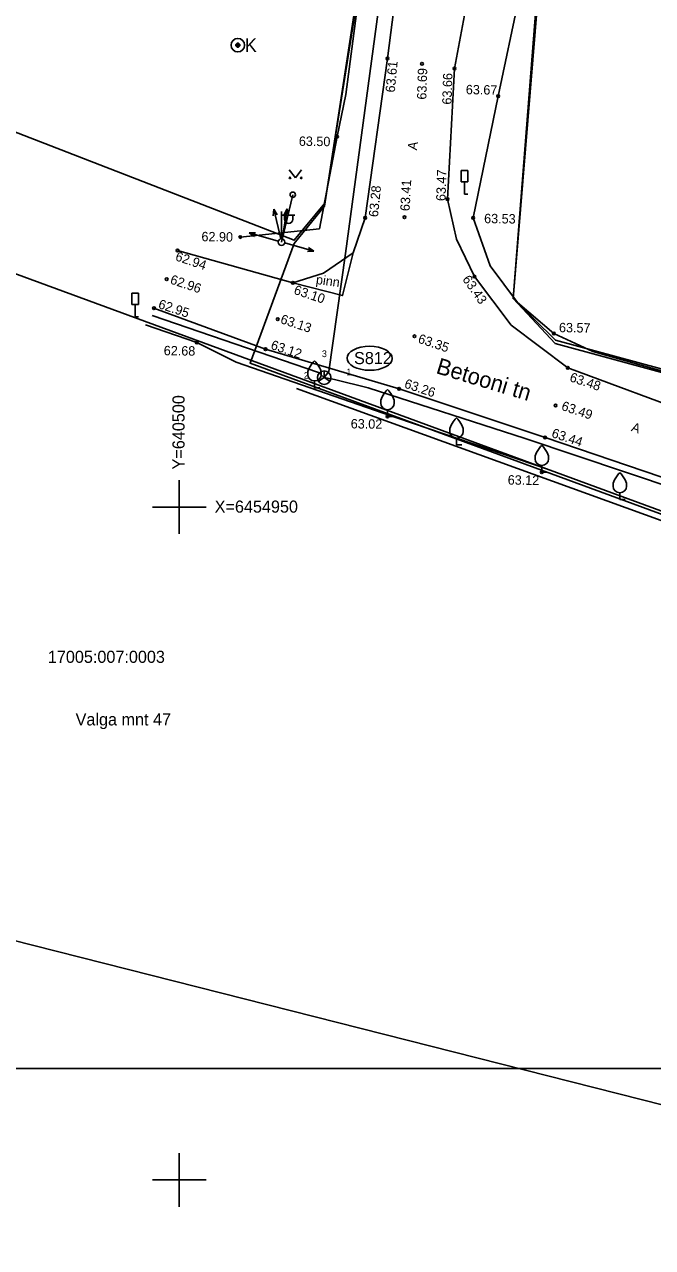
# Model space of a CAD drawing. Extents: x 640227 to 641462, y 6454878 to 6456508.
# Drawn here: x 640488.5 to 640535.2, y 6454895 to 6454985.9 of the extents above; entities that cross this region are included whole.
import ezdxf

# ---------------------------------------------------------------- set-up
doc = ezdxf.new("R2010")
doc.units = 0
for name, color, linetype in [('AED', 7, 'Continuous'), ('HALJASTUS', 7, 'Continuous'), ('KAEVU_NR', 7, 'Continuous'), ('KORGUS', 7, 'Continuous'), ('LIIKLUS', 7, 'Continuous'), ('MOOTPIIR', 7, 'Continuous'), ('MPOHULIIN', 7, 'Continuous'), ('PIIR', 7, 'Continuous'), ('POST', 7, 'Continuous'), ('PUU', 7, 'Continuous'), ('RAJATIS', 7, 'Continuous'), ('SIKAEV', 7, 'Continuous'), ('SITRASS', 7, 'Continuous'), ('TEE', 7, 'Continuous'), ('TORU_NR', 7, 'Continuous'), ('VORK', 7, 'Continuous'), ('VORMISTUS', 7, 'Continuous')]:
    doc.layers.add(name, color=color, linetype=linetype)

msp = doc.modelspace()

# ---------------------------------------------------------------- linework, layer by layer
at = {"layer": 'AED'}
for p, q in [((640523.711, 6454980.539), (640525.351, 6454988.293)), ((640510.416, 6454970.668), (640511.734, 6454977.524)), ((640510.416, 6454970.668), (640504.538, 6454970.064)), ((640497.492, 6454963.538), (640501.312, 6454962.217)), ((640501.312, 6454962.217), (640504.229, 6454960.767)), ((640504.229, 6454960.767), (640515.154, 6454956.986)), ((640515.154, 6454956.986), (640527.368, 6454952.826))]:
    msp.add_line(p, q, dxfattribs=at)
for points in [[(640511.734, 6454977.524), (640512.378, 6454980.646), (640513.541, 6454989.552)], [(640521.855, 6454971.484), (640523.711, 6454980.539)], [(640557.237, 6454954.311), (640548.386, 6454956.657), (640540.204, 6454958.893), (640530.743, 6454961.555), (640527.845, 6454962.898), (640525.147, 6454965.194), (640523.122, 6454967.92), (640521.855, 6454971.484)]]:
    msp.add_lwpolyline(points, dxfattribs=at)
at = {"layer": 'HALJASTUS'}
for p, q in [((640508.174, 6454975.067), (640508.637, 6454974.46)), ((640508.637, 6454974.46), (640509.083, 6454975.067)), ((640549.881, 6454943.906), (640508.713, 6454958.804))]:
    msp.add_line(p, q, dxfattribs=at)
for centre in [(640508.236, 6454974.46), (640509.065, 6454974.46)]:
    msp.add_circle(centre, 0.055, dxfattribs=at)
at = {"layer": 'KAEVU_NR'}
msp.add_ellipse((640514.153, 6454961.056), major_axis=(1.678, -0.009), ratio=0.531431, dxfattribs=at)
at = {"layer": 'KORGUS'}
for centre in [(640515.471, 6454983.327), (640518.043, 6454982.942), (640520.46, 6454982.579), (640523.711, 6454980.539), (640511.734, 6454977.524), (640519.943, 6454972.878), (640513.827, 6454971.496), (640516.746, 6454971.537), (640521.855, 6454971.484), (640504.538, 6454970.064), (640499.874, 6454969.061), (640499.064, 6454966.926), (640508.449, 6454966.665), (640521.95, 6454967.122), (640498.122, 6454964.774), (640507.317, 6454963.96), (640501.312, 6454962.217), (640517.485, 6454962.689), (640527.845, 6454962.898), (640506.417, 6454961.725), (640528.874, 6454960.349), (640516.335, 6454958.785), (640527.977, 6454957.547), (640515.479, 6454956.732), (640527.189, 6454955.165), (640526.951, 6454952.587)]:
    msp.add_circle(centre, 0.1, dxfattribs=at)
at = {"layer": 'LIIKLUS'}
for p, q in [((640520.945, 6454975.005), (640520.945, 6454974.155)), ((640521.445, 6454975.005), (640520.945, 6454975.005)), ((640521.445, 6454975.005), (640521.445, 6454974.155)), ((640521.445, 6454974.155), (640520.945, 6454974.155)), ((640521.195, 6454974.155), (640521.195, 6454973.255)), ((640521.445, 6454973.255), (640521.195, 6454973.255)), ((640496.474, 6454965.897), (640496.474, 6454965.047)), ((640496.974, 6454965.897), (640496.474, 6454965.897)), ((640496.974, 6454965.897), (640496.974, 6454965.047)), ((640496.974, 6454965.047), (640496.474, 6454965.047)), ((640496.724, 6454965.047), (640496.724, 6454964.147)), ((640496.974, 6454964.147), (640496.724, 6454964.147))]:
    msp.add_line(p, q, dxfattribs=at)
at = {"layer": 'MOOTPIIR'}
msp.add_lwpolyline([(640544.773, 6455069.174), (640527.225, 6454996.191), (640524.81, 6454965.49), (640527.94, 6454962.153), (640583.29, 6454947.092), (640583.39, 6454932.003), (640505.261, 6454960.687), (640508.53, 6454969.593), (640510.8, 6454972.353), (640522.13, 6455045.973)], dxfattribs=at)
at = {"layer": 'MPOHULIIN'}
for p, q in [((640507.03, 6454972.125), (640506.986, 6454971.652)), ((640507.03, 6454972.125), (640507.277, 6454971.719)), ((640507.539, 6454969.934), (640507.03, 6454972.125)), ((640507.639, 6454969.937), (640508.024, 6454972.154)), ((640508.024, 6454972.154), (640507.799, 6454971.735)), ((640508.024, 6454972.154), (640508.093, 6454971.683)), ((640505.189, 6454970.366), (640505.664, 6454970.387)), ((640505.189, 6454970.366), (640505.583, 6454970.1)), ((640507.355, 6454969.758), (640505.189, 6454970.366)), ((640507.596, 6454969.69), (640507.596, 6454969.69)), ((640507.596, 6454969.69), (640507.596, 6454969.69)), ((640507.596, 6454969.69), (640507.596, 6454969.69)), ((640507.596, 6454969.69), (640507.596, 6454969.69)), ((640507.837, 6454969.623), (640510.003, 6454969.015)), ((640510.003, 6454969.015), (640509.528, 6454968.994)), ((640510.003, 6454969.015), (640509.609, 6454969.281))]:
    msp.add_line(p, q, dxfattribs=at)
at = {"layer": 'PIIR'}
for points in [[(640516.02, 6455005.37), (640446.17, 6455033.04), (640433.42, 6454998.96), (640508.55, 6454969.83), (640510.82, 6454972.59)], [(640583.32, 6454947.38), (640590.32, 6454982.25), (640555.42, 6454990.13), (640527.38, 6454996.48), (640524.81, 6454965.49), (640527.96, 6454962.39)], [(640577.72, 6454894.98), (640583.41, 6454932.24), (640438.37, 6454985.49), (640438.85, 6454930.17)]]:
    msp.add_lwpolyline(points, close=True, dxfattribs=at)
at = {"layer": 'POST'}
for p, q in [((640507.596, 6454969.69), (640508.439, 6454973.208)), ((640507.601, 6454969.951), (640507.601, 6454971.951)), ((640507.601, 6454971.701), (640508.601, 6454971.701)), ((640507.828, 6454971.38), (640507.828, 6454971.701)), ((640508.441, 6454971.38), (640508.441, 6454971.701)), ((640507.601, 6454969.701), (640507.601, 6454969.701))]:
    msp.add_line(p, q, dxfattribs=at)
for centre, radius in [((640508.439, 6454973.208), 0.2), ((640507.596, 6454969.69), 0.25)]:
    msp.add_circle(centre, radius, dxfattribs=at)
msp.add_arc((640508.134, 6454971.38), 0.306, 180, 0, dxfattribs=at)
at = {"layer": 'PUU'}
for p, q in [((640510.052, 6454958.868), (640510.052, 6454959.368)), ((640510.452, 6454958.868), (640510.052, 6454958.868)), ((640515.479, 6454956.732), (640515.479, 6454957.232)), ((640515.879, 6454956.732), (640515.479, 6454956.732)), ((640520.61, 6454954.625), (640520.61, 6454955.125)), ((640521.01, 6454954.625), (640520.61, 6454954.625)), ((640526.951, 6454952.587), (640526.951, 6454953.087)), ((640527.351, 6454952.587), (640526.951, 6454952.587)), ((640532.748, 6454950.556), (640532.748, 6454951.056)), ((640533.148, 6454950.556), (640532.748, 6454950.556))]:
    msp.add_line(p, q, dxfattribs=at)
for points in [[(640509.552, 6454959.868), (640509.552, 6454960.018), (640509.562, 6454960.083), (640509.597, 6454960.213), (640509.657, 6454960.333), (640509.802, 6454960.568), (640509.962, 6454960.773), (640510.052, 6454960.868)], [(640510.552, 6454959.868), (640510.552, 6454960.018), (640510.542, 6454960.083), (640510.507, 6454960.213), (640510.447, 6454960.333), (640510.302, 6454960.568), (640510.142, 6454960.773), (640510.052, 6454960.868)], [(640514.979, 6454957.732), (640514.979, 6454957.882), (640514.989, 6454957.947), (640515.024, 6454958.077), (640515.084, 6454958.197), (640515.229, 6454958.432), (640515.389, 6454958.637), (640515.479, 6454958.732)], [(640515.979, 6454957.732), (640515.979, 6454957.882), (640515.969, 6454957.947), (640515.934, 6454958.077), (640515.874, 6454958.197), (640515.729, 6454958.432), (640515.569, 6454958.637), (640515.479, 6454958.732)], [(640520.11, 6454955.625), (640520.11, 6454955.775), (640520.12, 6454955.84), (640520.155, 6454955.97), (640520.215, 6454956.09), (640520.36, 6454956.325), (640520.52, 6454956.53), (640520.61, 6454956.625)], [(640521.11, 6454955.625), (640521.11, 6454955.775), (640521.1, 6454955.84), (640521.065, 6454955.97), (640521.005, 6454956.09), (640520.86, 6454956.325), (640520.7, 6454956.53), (640520.61, 6454956.625)], [(640526.451, 6454953.587), (640526.451, 6454953.737), (640526.461, 6454953.802), (640526.496, 6454953.932), (640526.556, 6454954.052), (640526.701, 6454954.287), (640526.861, 6454954.492), (640526.951, 6454954.587)], [(640527.451, 6454953.587), (640527.451, 6454953.737), (640527.441, 6454953.802), (640527.406, 6454953.932), (640527.346, 6454954.052), (640527.201, 6454954.287), (640527.041, 6454954.492), (640526.951, 6454954.587)], [(640532.248, 6454951.556), (640532.248, 6454951.706), (640532.258, 6454951.771), (640532.293, 6454951.901), (640532.353, 6454952.021), (640532.498, 6454952.256), (640532.658, 6454952.461), (640532.748, 6454952.556)], [(640533.248, 6454951.556), (640533.248, 6454951.706), (640533.238, 6454951.771), (640533.203, 6454951.901), (640533.143, 6454952.021), (640532.998, 6454952.256), (640532.838, 6454952.461), (640532.748, 6454952.556)]]:
    msp.add_lwpolyline(points, dxfattribs=at)
for centre in [(640510.052, 6454959.868), (640515.479, 6454957.732), (640520.61, 6454955.625), (640526.951, 6454953.587), (640532.748, 6454951.556)]:
    msp.add_arc(centre, 0.5, 180, 0, dxfattribs=at)
at = {"layer": 'RAJATIS'}
for radius in [0.5, 0.15, 0.125, 0.1, 0.075, 0.05, 0.025]:
    msp.add_circle((640504.352, 6454984.323), radius, dxfattribs=at)
at = {"layer": 'SIKAEV'}
for p, q in [((640510.771, 6454959.618), (640510.356, 6454959.343)), ((640510.771, 6454960.118), (640510.771, 6454959.618)), ((640510.771, 6454959.618), (640511.186, 6454959.343))]:
    msp.add_line(p, q, dxfattribs=at)
msp.add_circle((640510.771, 6454959.618), 0.5, dxfattribs=at)
at = {"layer": 'SITRASS'}
for points in [[(640525.642, 6455065.487), (640526.448, 6455063.02), (640526.287, 6455057.485), (640525.684, 6455055.141), (640523.795, 6455044.524), (640520.505, 6455027.281), (640518.445, 6455013.723), (640517.634, 6455008.313), (640517.123, 6455004.125), (640516.232, 6454997.455), (640512.346, 6454968.84), (640511.114, 6454960.08), (640510.771, 6454959.618)], [(640510.771, 6454959.618), (640510.343, 6454959.993), (640497.998, 6454964.232)], [(640510.771, 6454959.618), (640511.537, 6454959.468), (640514.049, 6454958.849), (640525.718, 6454955.094), (640537.003, 6454951.317), (640553.123, 6454945.238), (640573.537, 6454938.287), (640574.272, 6454937.93)]]:
    msp.add_lwpolyline(points, dxfattribs=at)
at = {"layer": 'TEE'}
for points in [[(640518.889, 6455007.046), (640517.025, 6454995.309), (640515.471, 6454983.327)], [(640523.669, 6454999.768), (640522.621, 6454994.114), (640520.46, 6454982.579), (640519.943, 6454972.878), (640520.62, 6454969.908), (640521.95, 6454967.122), (640524.675, 6454963.52), (640528.874, 6454960.349), (640538.77, 6454956.683), (640549.137, 6454953.554), (640559.963, 6454950.368), (640570.901, 6454947.484), (640579.794, 6454945.214), (640583.209, 6454945.504), (640586.104, 6454947.375), (640588.606, 6454950.265), (640589.826, 6454952.474)], [(640515.471, 6454983.327), (640513.827, 6454971.496), (640512.934, 6454968.892), (640512.134, 6454965.717), (640508.449, 6454966.665), (640499.874, 6454969.061)], [(640508.449, 6454966.665), (640510.712, 6454967.379), (640512.934, 6454968.892)], [(640498.122, 6454964.774), (640506.417, 6454961.725), (640516.335, 6454958.785), (640527.189, 6454955.165), (640537.027, 6454951.836), (640547.755, 6454947.94), (640558.148, 6454944.358), (640569.525, 6454941.445), (640580.491, 6454938.676), (640583.22, 6454937.109), (640585.815, 6454934.562), (640587.392, 6454931.911)]]:
    msp.add_lwpolyline(points, dxfattribs=at)
at = {"layer": 'VORK'}
for p, q in [((640500, 6454948), (640500, 6454952)), ((640498, 6454950), (640502, 6454950)), ((640500, 6454898), (640500, 6454902)), ((640498, 6454900), (640502, 6454900))]:
    msp.add_line(p, q, dxfattribs=at)
at = {"layer": 'VORMISTUS'}
msp.add_lwpolyline([(640607.786, 6455260.955), (640607.786, 6454908.287), (640407.786, 6454908.287), (640407.786, 6455260.955)], close=True, dxfattribs=at)

# ---------------------------------------------------------------- texts
at = {"layer": 'KAEVU_NR'}
msp.add_text('S812', height=0.9, dxfattribs=at).set_placement((640512.992, 6454960.622))
at = {"layer": 'KORGUS'}
for s, rotation, p in [('63.61', 84.6142, (640516.017, 6454980.784)), ('63.69', 88.17038, (640518.364, 6454980.269)), ('63.66', 88.25483, (640520.24, 6454979.899)), ('63.67', 359.21212, (640521.298, 6454980.675)), ('63.50', 359.21212, (640508.886, 6454976.843)), ('63.47', 88.16327, (640519.789, 6454972.73)), ('63.41', 86.82365, (640517.117, 6454971.978)), ('63.28', 84.48458, (640514.775, 6454971.526)), ('63.53', 359.21212, (640522.658, 6454971.095)), ('62.90', 359.21212, (640501.647, 6454969.753)), ('62.94', 341.49333, (640499.655, 6454968.345)), ('62.96', 341.49333, (640499.271, 6454966.621)), ('63.43', 304.79095, (640521.015, 6454966.926)), ('63.10', 341.49333, (640508.465, 6454965.853)), ('62.95', 341.49333, (640498.386, 6454964.801)), ('63.13', 341.49333, (640507.464, 6454963.682)), ('63.57', 359.21212, (640528.221, 6454962.993)), ('63.12', 341.49333, (640506.746, 6454961.763)), ('63.35', 341.49333, (640517.693, 6454962.227)), ('62.68', 359.21212, (640498.844, 6454961.281)), ('63.26', 341.49333, (640516.676, 6454958.888)), ('63.48', 341.49333, (640528.965, 6454959.364)), ('63.49', 341.49333, (640528.352, 6454957.231)), ('63.02', 359.21212, (640512.743, 6454955.847)), ('63.44', 341.49333, (640527.622, 6454955.215)), ('63.12', 359.21212, (640524.412, 6454951.672))]:
    msp.add_text(s, height=0.7, rotation=rotation, dxfattribs=at).set_placement(p)
at = {"layer": 'PIIR'}
for s, p in [('17005:007:0003', (640490.232, 6454938.425)), ('Valga mnt 47', (640492.295, 6454933.774))]:
    msp.add_text(s, height=0.9, dxfattribs=at).set_placement(p)
at = {"layer": 'RAJATIS'}
msp.add_text('K', height=1, dxfattribs=at).set_placement((640504.868, 6454983.817))
at = {"layer": 'TEE'}
for s, height, rotation, p in [('A', 0.7, 82.10218, (640517.657, 6454976.49)), ('pinn', 0.7, 352.10218, (640510.128, 6454966.581)), ('Betooni tn', 1.2, 343.22117, (640519.022, 6454959.962)), ('A', 0.7, 340.26541, (640533.545, 6454955.662))]:
    msp.add_text(s, height=height, rotation=rotation, dxfattribs=at).set_placement(p)
at = {"layer": 'TORU_NR'}
for s, p in [('3', (640510.6, 6454961.143)), ('1', (640512.427, 6454959.789)), ('2', (640509.261, 6454959.538))]:
    msp.add_text(s, height=0.5, dxfattribs=at).set_placement(p)
at = {"layer": 'VORK'}
msp.add_text('Y=640500', height=0.9, rotation=90, dxfattribs=at).set_placement((640500.394, 6454952.794))
msp.add_text('X=6454950', height=0.9, dxfattribs=at).set_placement((640502.632, 6454949.584))

doc.saveas('drawing.dxf')
